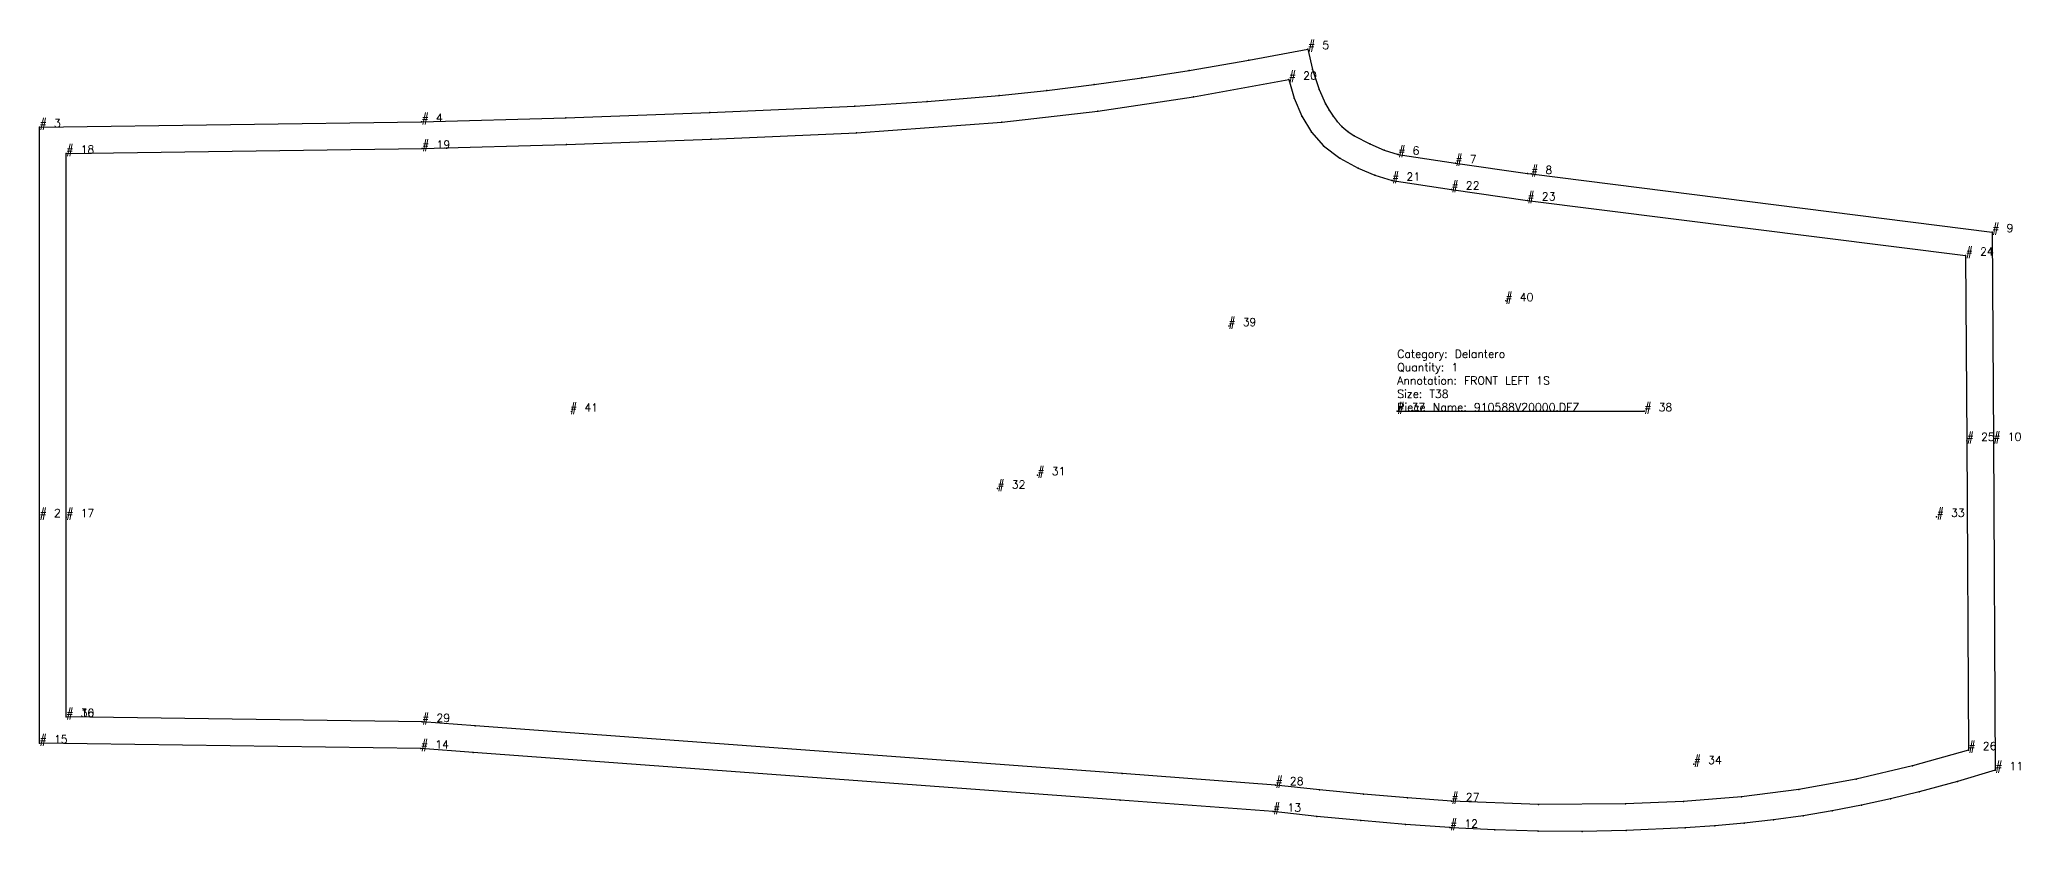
# Model space of a CAD drawing. Extents: x 0 to 8999, y -441 to 372.
# Drawn here: x 3320 to 4062, y -158 to 139 of the extents above; entities that cross this region are included whole.
import ezdxf

# ---------------------------------------------------------------- set-up
doc = ezdxf.new("R2010")
doc.units = 0
for name, color, linetype in [('1', 7, 'CONTINUOUS'), ('13', 4, 'CONTINUOUS'), ('14', 7, 'CONTINUOUS'), ('15', 7, 'CONTINUOUS'), ('2', 1, 'CONTINUOUS'), ('3', 2, 'CONTINUOUS'), ('4', 3, 'CONTINUOUS'), ('7', 5, 'CONTINUOUS')]:
    doc.layers.add(name, color=color, linetype=linetype)
doc.styles.get("Standard").update_dxf_attribs({"font": 'txt', "bigfont": '   '})

# ---------------------------------------------------------------- blocks, each defined once
blk = doc.blocks.new('910588V20000DEZ')
at = {"layer": '1'}
blk.add_lwpolyline([(-509.061, -124.567), (-509.061, -39.705), (-509.061, 106.555), (-365.838, 108.539), (-311.789, 110.017), (-257.715, 112.04), (-203.337, 114.455), (-176.27, 116.148), (-149.248, 118.417), (-131.392, 120.317), (-113.574, 122.537), (-95.759, 125.068), (-77.982, 127.859), (-55.692, 131.678), (-33.467, 135.852), (-31.703, 128.209), (-29.223, 120.759), (-26.836, 115.29), (-25.516, 112.911), (-24.018, 110.638), (-22.478, 108.677), (-20.762, 106.872), (-18.52, 104.996), (-16.094, 103.353), (-10.301, 100.28), (-4.849, 97.969), (0.387, 96.276), (21.799, 93.066), (48.845, 89.2), (50.178, 89.01), (223.102, 67.204), (223.54, -11.075), (224.234, -134.657), (210.057, -138.896), (195.769, -142.755), (184.958, -145.411), (174.089, -147.818), (163.153, -149.943), (152.164, -151.773), (141.146, -153.308), (130.094, -154.569), (119.051, -155.575), (107.991, -156.352), (85.871, -157.329), (69.333, -157.65), (52.794, -157.567), (36.567, -157.047), (20.351, -156.259), (19.788, -156.229), (3.045, -155.022), (-13.585, -153.613), (-30.197, -151.998), (-46.55, -150.201), (-103.924, -145.957), (-346.436, -128.003), (-366.082, -126.549), (-509.061, -124.567)], close=True, dxfattribs=at)
at = {"layer": '13'}
for p in [(-149.929, -29.032), (-134.929, -24.004), (202.279, -39.617), (111.173, -132.378)]:
    blk.add_point(p, dxfattribs=at)
at = {"layer": '14'}
blk.add_lwpolyline([(-499.061, -114.705), (-499.061, -39.705), (-499.061, 96.692), (-365.632, 98.541), (-311.466, 100.022), (-257.307, 102.048), (-202.749, 104.471), (-148.309, 108.459), (-112.261, 112.623), (-76.359, 117.99), (-40.636, 124.405), (-38.663, 117.39), (-35.734, 110.678), (-32.134, 104.735), (-27.631, 99.528), (-21.481, 94.891), (-14.604, 91.243), (-8.346, 88.589), (-1.908, 86.508), (20.351, 83.171), (48.845, 79.099), (213.151, 58.379), (213.54, -11.131), (214.192, -127.117), (193.263, -133.071), (172.063, -138.023), (150.647, -141.885), (129.062, -144.619), (107.368, -146.37), (85.615, -147.33), (52.96, -147.566), (20.351, -146.246), (3.828, -145.052), (-12.68, -143.654), (-29.168, -142.051), (-45.636, -140.245), (-103.186, -135.984), (-345.698, -118.031), (-365.643, -116.554), (-499.061, -114.705)], close=True, dxfattribs=at)
at = {"layer": '2'}
for p in [(-33.467, 135.852), (-40.636, 124.405), (-509.061, 106.555), (-365.838, 108.539), (-499.061, 96.692), (-365.632, 98.541), (0.387, 96.276), (21.799, 93.066), (-1.908, 86.508), (20.351, 83.171), (50.178, 89.01), (48.845, 79.099), (223.102, 67.204), (213.151, 58.379), (0, 0), (92.643, 0), (213.54, -11.131), (223.54, -11.075), (-149.929, -29.032), (-134.929, -24.004), (-509.061, -39.705), (-499.061, -39.705), (202.279, -39.617), (-499.061, -114.705), (-499.061, -114.705), (-365.643, -116.554), (-509.061, -124.567), (-509.061, -124.567), (-366.082, -126.549), (111.173, -132.378), (214.192, -127.117), (-45.636, -140.245), (224.234, -134.657), (20.351, -146.246), (-46.55, -150.201), (19.788, -156.229)]:
    blk.add_point(p, dxfattribs=at)
at = {"layer": '3'}
for p in [(-77.982, 127.859), (-55.692, 131.678), (-31.703, 128.209), (-131.392, 120.317), (-113.574, 122.537), (-95.759, 125.068), (-29.223, 120.759), (-257.715, 112.04), (-203.337, 114.455), (-176.27, 116.148), (-149.248, 118.417), (-112.261, 112.623), (-76.359, 117.99), (-38.663, 117.39), (-26.836, 115.29), (-25.516, 112.911), (-311.789, 110.017), (-202.749, 104.471), (-148.309, 108.459), (-35.734, 110.678), (-32.134, 104.735), (-24.018, 110.638), (-22.478, 108.677), (-20.762, 106.872), (-18.52, 104.996), (-311.466, 100.022), (-257.307, 102.048), (-27.631, 99.528), (-16.094, 103.353), (-10.301, 100.28), (-4.849, 97.969), (-21.481, 94.891), (-14.604, 91.243), (48.845, 89.2), (-8.346, 88.589), (-345.698, -118.031), (-346.436, -128.003), (193.263, -133.071), (-103.186, -135.984), (172.063, -138.023), (210.057, -138.896), (-103.924, -145.957), (-29.168, -142.051), (-12.68, -143.654), (3.828, -145.052), (52.96, -147.566), (85.615, -147.33), (107.368, -146.37), (129.062, -144.619), (150.647, -141.885), (174.089, -147.818), (184.958, -145.411), (195.769, -142.755), (-30.197, -151.998), (-13.585, -153.613), (3.045, -155.022), (119.051, -155.575), (130.094, -154.569), (141.146, -153.308), (152.164, -151.773), (163.153, -149.943), (20.351, -156.259), (36.567, -157.047), (52.794, -157.567), (69.333, -157.65), (85.871, -157.329), (107.991, -156.352)]:
    blk.add_point(p, dxfattribs=at)
at = {"layer": '4'}
for p in [(-365.838, 108.539, 5), (-365.632, 98.541, 5), (48.845, 89.2, 5), (48.845, 79.099, 5), (213.54, -11.131, 5), (223.54, -11.075, 5), (-509.061, -39.705, 5), (-499.061, -39.705, 5), (-365.643, -116.554, 5), (-366.082, -126.549, 5), (20.351, -146.246, 5), (20.351, -156.259, 5)]:
    blk.add_point(p, dxfattribs=at)
at = {"layer": '7'}
blk.add_line((0, 0), (92.643, 0), dxfattribs=at)
at = {"layer": '1'}
for s, p in [('# 5', (-33.467, 135.852)), ('# 4', (-365.838, 108.539)), ('# 3', (-509.061, 106.555)), ('# 6', (0.387, 96.276)), ('# 7', (21.799, 93.066)), ('# 8', (50.178, 89.01)), ('# 9', (223.102, 67.204)), ('Category: Delantero', (0, 20)), ('Quantity: 1', (0, 15)), ('Annotation: FRONT LEFT 1S', (0, 10)), ('Size: T38', (0, 5)), ('Piece Name: 910588V20000.DEZ', (0, 0)), ('# 10', (223.54, -11.075)), ('# 2', (-509.061, -39.705)), ('# 1', (-509.061, -124.567)), ('# 15', (-509.061, -124.567)), ('# 14', (-366.082, -126.549)), ('# 11', (224.234, -134.657)), ('# 13', (-46.55, -150.201)), ('# 12', (19.788, -156.229))]:
    blk.add_text(s, height=3, dxfattribs=at).set_placement(p)
at = {"layer": '13'}
for s, p in [('# 31', (-134.929, -24.004)), ('# 32', (-149.929, -29.032)), ('# 33', (202.279, -39.617)), ('# 34', (111.173, -132.378))]:
    blk.add_text(s, height=3, dxfattribs=at).set_placement(p)
at = {"layer": '14'}
for s, p in [('# 20', (-40.636, 124.405)), ('# 18', (-499.061, 96.692)), ('# 19', (-365.632, 98.541)), ('# 21', (-1.908, 86.508)), ('# 22', (20.351, 83.171)), ('# 23', (48.845, 79.099)), ('# 24', (213.151, 58.379)), ('# 25', (213.54, -11.131)), ('# 17', (-499.061, -39.705)), ('# 16', (-499.061, -114.705)), ('# 30', (-499.061, -114.705)), ('# 29', (-365.643, -116.554)), ('# 26', (214.192, -127.117)), ('# 28', (-45.636, -140.245)), ('# 27', (20.351, -146.246))]:
    blk.add_text(s, height=3, dxfattribs=at).set_placement(p)
at = {"layer": '15'}
for s, height, p in [('# 40', 3, (40.565, 41.282)), ('Front', 0.204, (40.565, 41.282)), ('Main Fabric', 0.093, (-63.334, 31.948)), ('# 39', 3, (-63.334, 31.948)), ('# 41', 3, (-310.178, -0.137)), ('1 Piece Face Up', 0.067, (-310.178, -0.137))]:
    blk.add_text(s, height=height, dxfattribs=at).set_placement(p)
at = {"layer": '7'}
for s, p in [('# 37', (0, 0)), ('# 38', (92.643, 0))]:
    blk.add_text(s, height=3, dxfattribs=at).set_placement(p)

msp = doc.modelspace()

# ---------------------------------------------------------------- block references
at = {"layer": '1'}
msp.add_blockref('910588V20000DEZ', (3828.584, 0), dxfattribs=at)

doc.saveas('drawing.dxf')
